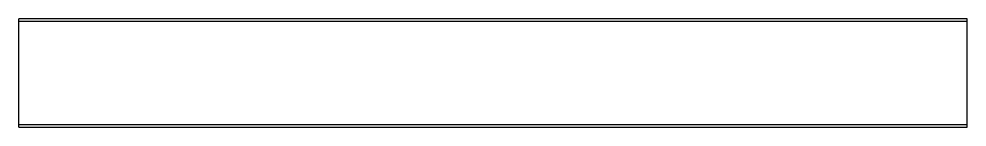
# Model space of a CAD drawing. Header units: millimetres. Extents: x 0 to 1700, y -66 to 129.
import ezdxf

# ---------------------------------------------------------------- set-up
doc = ezdxf.new("R2010")
doc.units = ezdxf.units.MM

msp = doc.modelspace()

# ---------------------------------------------------------------- linework, layer by layer
at = {"color": 7, "linetype": 'Continuous', "lineweight": 25}
for p, q in [((0, -65.7), (0, 129.3)), ((1700, 129.3), (0, 129.3)), ((0, 125.3), (1700, 125.3)), ((1700, -65.7), (1700, 129.3)), ((1700, -61.7), (0, -61.7)), ((0, -65.7), (1700, -65.7))]:
    msp.add_line(p, q, dxfattribs=at)

doc.saveas('drawing.dxf')
